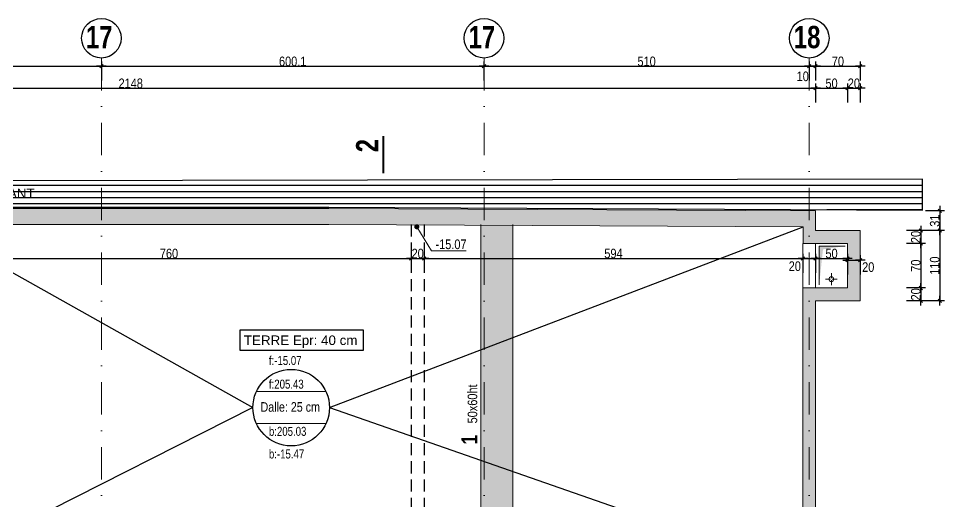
# Model space of a CAD drawing. Header units: centimetres. Extents: x 27441 to 36330, y -3271 to 929.
# Drawn here: x 34775 to 36227, y 102 to 859 of the extents above; entities that cross this region are included whole.
import ezdxf
from ezdxf.enums import TextEntityAlignment as Align

# ---------------------------------------------------------------- set-up
doc = ezdxf.new("R2010")
doc.units = ezdxf.units.CM
doc.header["$PDMODE"] = 1
doc.header["$PDSIZE"] = -2
doc.linetypes.add('CACHEX2', pattern=[19.05, 12.7, -6.35])
doc.linetypes.add('TIRETPTX2', pattern=[50.8, 25.4, -12.7, 0, -12.7])
for name, color, linetype in [('01_cote_gen', 4, 'Continuous'), ('01_linteaux', 2, 'Continuous'), ('01_poch_BN', 9, 'Continuous'), ('01_poch_murs', 253, 'Continuous'), ('01_texte', 230, 'Continuous'), ('AA_COTES', 2, 'Continuous')]:
    doc.layers.add(name, color=color, linetype=linetype)
for name, color, linetype, lineweight in [('01_murs_coup', 5, 'Continuous', 60), ('01_PIEUX', 5, 'Continuous', 60), ('01_tram_axes', 2, 'TIRETPTX2', 9)]:
    doc.layers.add(name, color=color, linetype=linetype, lineweight=lineweight)
doc.styles.add('ARIAL NA', font='ARIALN.TTF')
doc.styles.add('Arial Narrow', font='ARIALN.TTF')
doc.styles.add('Eurostile', font='')
doc.styles.add('impact', font='impact.ttf')
doc.styles.add('MATTE_TXT', font='arial.ttf')
doc.styles.add('STYLE2', font='ARIALN.TTF')
doc.styles.get('Eurostile').set_extended_font_data('Eurostile')
doc.dimstyles.new('JB50', dxfattribs={"dimscale": 0.1, "dimtxt": 150, "dimasz": 15, "dimexe": 0.1, "dimexo": 0.1, "dimgap": 0.09, "dimtad": 1, "dimdec": 1, "dimdsep": 46, "dimtxsty": 'STYLE2', "dimblk1": 'BOND_G', "dimblk2": 'BOND_D', "dimsah": 1, "dimcen": 1.5, "dimdle": 0.01, "dimse1": 1, "dimse2": 1, "dimclrd": 4, "dimclre": 2, "dimclrt": 6, "dimazin": 2, "dimtfac": 2.333333, "dimtdec": 1, "dimtix": 1, "dimtmove": 2, "dimatfit": 3, "dimldrblk": 'BOND_G', "dimfxl": 1, "dimtolj": 1, "dimtzin": 0, "dimarcsym": 0})

# ---------------------------------------------------------------- blocks, each defined once
blk = doc.blocks.new('BOND_G')
at = {"layer": 'AA_COTES', "color": 0}
for p, q in [((0, -5), (0, 15)), ((5, 0), (-5, 0)), ((1.77, 1.77), (-1.77, -1.77))]:
    blk.add_line(p, q, dxfattribs=at)
blk = doc.blocks.new('BOND_D')
at = {"layer": 'AA_COTES', "color": 0}
for p, q in [((5, 0), (-5, 0)), ((-1.77, -1.77), (1.77, 1.77)), ((0, 5), (0, -15))]:
    blk.add_line(p, q, dxfattribs=at)
blk = doc.blocks.new('*D968')
at = {"layer": '01_cote_gen', "color": 4, "lineweight": -2, "transparency": 16777216}
blk.add_line((34482.5, 784.3), (34903.4, 784.3), dxfattribs=at)
at = {"layer": 'Defpoints', "color": 0, "lineweight": 0, "transparency": 16777216}
for p in [(34904.9, 784.3), (34481, 776.8), (34904.9, 768.3)]:
    blk.add_point(p, dxfattribs=at)
at = {"layer": '01_cote_gen', "color": 4, "lineweight": -2, "transparency": 16777216, "xscale": 1.5, "yscale": 1.5, "zscale": 1.5, "rotation": 180}
blk.add_blockref('BOND_G', (34481, 784.3), dxfattribs=at)
at = {"layer": '01_cote_gen', "color": 4, "lineweight": -2, "transparency": 16777216, "xscale": 1.5, "yscale": 1.5, "zscale": 1.5}
blk.add_blockref('BOND_D', (34904.9, 784.3), dxfattribs=at)
at = {"layer": '01_cote_gen', "color": 6, "transparency": 16777216, "insert": (34692.9, 791.9), "char_height": 15, "attachment_point": 5, "style": 'STYLE2'}
blk.add_mtext('\\A1;423.9', dxfattribs=at)
blk = doc.blocks.new('*D969')
at = {"layer": '01_cote_gen', "color": 4, "lineweight": -2, "transparency": 16777216}
blk.add_line((34906.4, 784.3), (35503.4, 784.3), dxfattribs=at)
at = {"layer": 'Defpoints', "color": 0, "lineweight": 0, "transparency": 16777216}
for p in [(35504.9, 784.3), (34904.9, 686.7), (35504.9, 686.7)]:
    blk.add_point(p, dxfattribs=at)
at = {"layer": '01_cote_gen', "color": 4, "lineweight": -2, "transparency": 16777216, "xscale": 1.5, "yscale": 1.5, "zscale": 1.5, "rotation": 180}
blk.add_blockref('BOND_G', (34904.9, 784.3), dxfattribs=at)
at = {"layer": '01_cote_gen', "color": 4, "lineweight": -2, "transparency": 16777216, "xscale": 1.5, "yscale": 1.5, "zscale": 1.5}
blk.add_blockref('BOND_D', (35504.9, 784.3), dxfattribs=at)
at = {"layer": '01_cote_gen', "color": 6, "transparency": 16777216, "insert": (35204.9, 791.9), "char_height": 15, "attachment_point": 5, "style": 'STYLE2'}
blk.add_mtext('\\A1;600.1', dxfattribs=at)
blk = doc.blocks.new('*D970')
at = {"layer": '01_cote_gen', "color": 4, "lineweight": -2, "transparency": 16777216}
blk.add_line((35506.4, 784.3), (36013.4, 784.3), dxfattribs=at)
at = {"layer": 'Defpoints', "color": 0, "lineweight": 0, "transparency": 16777216}
for p in [(36014.9, 784.3), (35504.9, 674.8), (36014.9, 674.8)]:
    blk.add_point(p, dxfattribs=at)
at = {"layer": '01_cote_gen', "color": 4, "lineweight": -2, "transparency": 16777216, "xscale": 1.5, "yscale": 1.5, "zscale": 1.5, "rotation": 180}
blk.add_blockref('BOND_G', (35504.9, 784.3), dxfattribs=at)
at = {"layer": '01_cote_gen', "color": 4, "lineweight": -2, "transparency": 16777216, "xscale": 1.5, "yscale": 1.5, "zscale": 1.5}
blk.add_blockref('BOND_D', (36014.9, 784.3), dxfattribs=at)
at = {"layer": '01_cote_gen', "color": 6, "transparency": 16777216, "insert": (35759.9, 791.9), "char_height": 15, "attachment_point": 5, "style": 'STYLE2'}
blk.add_mtext('\\A1;510', dxfattribs=at)
blk = doc.blocks.new('*D977')
at = {"layer": '01_cote_gen', "color": 4, "lineweight": -2, "transparency": 16777216}
blk.add_line((33878.5, 749.9), (36023.4, 749.9), dxfattribs=at)
at = {"layer": 'Defpoints', "color": 0, "lineweight": 0, "transparency": 16777216}
for p in [(36024.9, 749.9), (33877, 560.8), (36024.9, 542.2)]:
    blk.add_point(p, dxfattribs=at)
at = {"layer": '01_cote_gen', "color": 4, "lineweight": -2, "transparency": 16777216, "xscale": 1.5, "yscale": 1.5, "zscale": 1.5, "rotation": 180}
blk.add_blockref('BOND_G', (33877, 749.9), dxfattribs=at)
at = {"layer": '01_cote_gen', "color": 4, "lineweight": -2, "transparency": 16777216, "xscale": 1.5, "yscale": 1.5, "zscale": 1.5}
blk.add_blockref('BOND_D', (36024.9, 749.9), dxfattribs=at)
at = {"layer": '01_cote_gen', "color": 6, "lineweight": 0, "transparency": 16777216, "insert": (34950.9, 757.5), "char_height": 15, "attachment_point": 5, "style": 'STYLE2'}
blk.add_mtext('\\A1;2148', dxfattribs=at)
blk = doc.blocks.new('*D996')
at = {"layer": '01_cote_gen', "color": 4, "lineweight": -2, "transparency": 16777216}
blk.add_line((34632.5, 482.9), (35389.4, 482.9), dxfattribs=at)
at = {"layer": 'Defpoints', "color": 0, "lineweight": 0, "transparency": 16777216}
for p in [(35390.9, 482.9), (34631, 437.4), (35390.9, 437.4)]:
    blk.add_point(p, dxfattribs=at)
at = {"layer": '01_cote_gen', "color": 4, "lineweight": -2, "transparency": 16777216, "xscale": 1.5, "yscale": 1.5, "zscale": 1.5, "rotation": 180}
blk.add_blockref('BOND_G', (34631, 482.9), dxfattribs=at)
at = {"layer": '01_cote_gen', "color": 4, "lineweight": -2, "transparency": 16777216, "xscale": 1.5, "yscale": 1.5, "zscale": 1.5}
blk.add_blockref('BOND_D', (35390.9, 482.9), dxfattribs=at)
at = {"layer": '01_cote_gen', "color": 6, "lineweight": 0, "transparency": 16777216, "insert": (35010.9, 490.6), "char_height": 15, "attachment_point": 5, "style": 'STYLE2'}
blk.add_mtext('\\A1;760', dxfattribs=at)
blk = doc.blocks.new('*D997')
at = {"layer": '01_cote_gen', "color": 4, "lineweight": -2, "transparency": 16777216}
blk.add_line((35392.4, 482.9), (35409.4, 482.9), dxfattribs=at)
at = {"layer": 'Defpoints', "color": 0, "lineweight": 0, "transparency": 16777216}
for p in [(35410.9, 482.9), (35390.9, 442.4), (35410.9, 442.4)]:
    blk.add_point(p, dxfattribs=at)
at = {"layer": '01_cote_gen', "color": 4, "lineweight": -2, "transparency": 16777216, "xscale": 1.5, "yscale": 1.5, "zscale": 1.5, "rotation": 180}
blk.add_blockref('BOND_G', (35390.9, 482.9), dxfattribs=at)
at = {"layer": '01_cote_gen', "color": 4, "lineweight": -2, "transparency": 16777216, "xscale": 1.5, "yscale": 1.5, "zscale": 1.5}
blk.add_blockref('BOND_D', (35410.9, 482.9), dxfattribs=at)
at = {"layer": '01_cote_gen', "color": 6, "lineweight": 0, "transparency": 16777216, "insert": (35400.9, 490.6), "char_height": 15, "attachment_point": 5, "style": 'STYLE2'}
blk.add_mtext('\\A1;20', dxfattribs=at)
blk = doc.blocks.new('*D998')
at = {"layer": '01_cote_gen', "color": 4, "lineweight": -2, "transparency": 16777216}
blk.add_line((35412.4, 482.9), (36003.5, 482.9), dxfattribs=at)
at = {"layer": 'Defpoints', "color": 0, "lineweight": 0, "transparency": 16777216}
for p in [(36005, 484), (36005, 482.9), (35410.9, 460.4)]:
    blk.add_point(p, dxfattribs=at)
at = {"layer": '01_cote_gen', "color": 4, "lineweight": -2, "transparency": 16777216, "xscale": 1.5, "yscale": 1.5, "zscale": 1.5, "rotation": 180}
blk.add_blockref('BOND_G', (35410.9, 482.9), dxfattribs=at)
at = {"layer": '01_cote_gen', "color": 4, "lineweight": -2, "transparency": 16777216, "xscale": 1.5, "yscale": 1.5, "zscale": 1.5}
blk.add_blockref('BOND_D', (36005, 482.9), dxfattribs=at)
at = {"layer": '01_cote_gen', "color": 6, "lineweight": 0, "transparency": 16777216, "insert": (35707.9, 490.6), "char_height": 15, "attachment_point": 5, "style": 'STYLE2'}
blk.add_mtext('\\A1;594', dxfattribs=at)
blk = doc.blocks.new('*D999')
at = {"layer": '01_cote_gen', "color": 4, "lineweight": -2, "transparency": 16777216}
blk.add_line((36006.5, 482.9), (36023.4, 482.9), dxfattribs=at)
at = {"layer": 'Defpoints', "color": 0, "lineweight": 0, "transparency": 16777216}
for p in [(36024.9, 482.9), (36005, 471.6), (36024.9, 471.6)]:
    blk.add_point(p, dxfattribs=at)
at = {"layer": '01_cote_gen', "color": 4, "lineweight": -2, "transparency": 16777216, "xscale": 1.5, "yscale": 1.5, "zscale": 1.5, "rotation": 180}
blk.add_blockref('BOND_G', (36005, 482.9), dxfattribs=at)
at = {"layer": '01_cote_gen', "color": 4, "lineweight": -2, "transparency": 16777216, "xscale": 1.5, "yscale": 1.5, "zscale": 1.5}
blk.add_blockref('BOND_D', (36024.9, 482.9), dxfattribs=at)
at = {"layer": '01_cote_gen', "color": 6, "lineweight": 0, "transparency": 16777216, "insert": (35992.3, 470.8), "char_height": 15, "attachment_point": 5, "style": 'STYLE2'}
blk.add_mtext('\\A1;20', dxfattribs=at)
blk = doc.blocks.new('*D1000')
at = {"layer": '01_cote_gen', "color": 4, "lineweight": -2, "transparency": 16777216}
blk.add_line((36026.4, 482.9), (36073.4, 482.9), dxfattribs=at)
at = {"layer": 'Defpoints', "color": 0, "lineweight": 0, "transparency": 16777216}
for p in [(36074.9, 482.9), (36024.9, 475.4), (36074.9, 475.4)]:
    blk.add_point(p, dxfattribs=at)
at = {"layer": '01_cote_gen', "color": 4, "lineweight": -2, "transparency": 16777216, "xscale": 1.5, "yscale": 1.5, "zscale": 1.5, "rotation": 180}
blk.add_blockref('BOND_G', (36024.9, 482.9), dxfattribs=at)
at = {"layer": '01_cote_gen', "color": 4, "lineweight": -2, "transparency": 16777216, "xscale": 1.5, "yscale": 1.5, "zscale": 1.5}
blk.add_blockref('BOND_D', (36074.9, 482.9), dxfattribs=at)
at = {"layer": '01_cote_gen', "color": 6, "lineweight": 0, "transparency": 16777216, "insert": (36049.9, 490.6), "char_height": 15, "attachment_point": 5, "style": 'STYLE2'}
blk.add_mtext('\\A1;50', dxfattribs=at)
blk = doc.blocks.new('*D1001')
at = {"layer": '01_cote_gen', "color": 4, "lineweight": -2, "transparency": 16777216}
blk.add_line((36076.4, 480.4), (36093.4, 480.4), dxfattribs=at)
at = {"layer": 'Defpoints', "color": 0, "lineweight": 0, "transparency": 16777216}
for p in [(36094.9, 480.4), (36074.9, 471.6), (36094.9, 471.1)]:
    blk.add_point(p, dxfattribs=at)
at = {"layer": '01_cote_gen', "color": 4, "lineweight": -2, "transparency": 16777216, "xscale": 1.5, "yscale": 1.5, "zscale": 1.5, "rotation": 180}
blk.add_blockref('BOND_G', (36074.9, 480.4), dxfattribs=at)
at = {"layer": '01_cote_gen', "color": 4, "lineweight": -2, "transparency": 16777216, "xscale": 1.5, "yscale": 1.5, "zscale": 1.5}
blk.add_blockref('BOND_D', (36094.9, 480.4), dxfattribs=at)
at = {"layer": '01_cote_gen', "color": 6, "lineweight": 0, "transparency": 16777216, "insert": (36107.4, 469.3), "char_height": 15, "attachment_point": 5, "style": 'STYLE2'}
blk.add_mtext('\\A1;20', dxfattribs=at)
blk = doc.blocks.new('*D890')
at = {"layer": '01_cote_gen', "color": 4, "lineweight": -2, "transparency": 16777216}
blk.add_line((36016.4, 784.3), (36023.4, 784.3), dxfattribs=at)
at = {"layer": 'Defpoints', "color": 0, "lineweight": 0, "transparency": 16777216}
for p in [(36024.9, 784.3), (36014.9, 761.8), (36024.9, 757.4)]:
    blk.add_point(p, dxfattribs=at)
at = {"layer": '01_cote_gen', "color": 4, "lineweight": -2, "transparency": 16777216, "xscale": 1.5, "yscale": 1.5, "zscale": 1.5, "rotation": 180}
blk.add_blockref('BOND_G', (36014.9, 784.3), dxfattribs=at)
at = {"layer": '01_cote_gen', "color": 4, "lineweight": -2, "transparency": 16777216, "xscale": 1.5, "yscale": 1.5, "zscale": 1.5}
blk.add_blockref('BOND_D', (36024.9, 784.3), dxfattribs=at)
at = {"layer": '01_cote_gen', "color": 6, "lineweight": 0, "transparency": 16777216, "insert": (36004.7, 768.5), "char_height": 15, "attachment_point": 5, "style": 'STYLE2'}
blk.add_mtext('\\A1;10', dxfattribs=at)
blk = doc.blocks.new('*D1198')
at = {"layer": '01_cote_gen', "color": 4, "lineweight": -2, "transparency": 16777216}
blk.add_line((36026.4, 784.3), (36093.4, 784.3), dxfattribs=at)
at = {"layer": 'Defpoints', "color": 0, "lineweight": 0, "transparency": 16777216}
for p in [(36094.9, 784.3), (36024.9, 776.8), (36094.9, 525.6)]:
    blk.add_point(p, dxfattribs=at)
at = {"layer": '01_cote_gen', "color": 4, "lineweight": -2, "transparency": 16777216, "xscale": 1.5, "yscale": 1.5, "zscale": 1.5, "rotation": 180}
blk.add_blockref('BOND_G', (36024.9, 784.3), dxfattribs=at)
at = {"layer": '01_cote_gen', "color": 4, "lineweight": -2, "transparency": 16777216, "xscale": 1.5, "yscale": 1.5, "zscale": 1.5}
blk.add_blockref('BOND_D', (36094.9, 784.3), dxfattribs=at)
at = {"layer": '01_cote_gen', "color": 6, "lineweight": 0, "transparency": 16777216, "insert": (36059.9, 791.9), "char_height": 15, "attachment_point": 5, "style": 'STYLE2'}
blk.add_mtext('\\A1;70', dxfattribs=at)
blk = doc.blocks.new('*D1199')
at = {"layer": '01_cote_gen', "color": 4, "lineweight": -2, "transparency": 16777216}
blk.add_line((36026.4, 749.9), (36073.4, 749.9), dxfattribs=at)
at = {"layer": 'Defpoints', "color": 0, "lineweight": 0, "transparency": 16777216}
for p in [(36074.9, 749.9), (36024.9, 735.8), (36074.9, 506.6)]:
    blk.add_point(p, dxfattribs=at)
at = {"layer": '01_cote_gen', "color": 4, "lineweight": -2, "transparency": 16777216, "xscale": 1.5, "yscale": 1.5, "zscale": 1.5, "rotation": 180}
blk.add_blockref('BOND_G', (36024.9, 749.9), dxfattribs=at)
at = {"layer": '01_cote_gen', "color": 4, "lineweight": -2, "transparency": 16777216, "xscale": 1.5, "yscale": 1.5, "zscale": 1.5}
blk.add_blockref('BOND_D', (36074.9, 749.9), dxfattribs=at)
at = {"layer": '01_cote_gen', "color": 6, "lineweight": 0, "transparency": 16777216, "insert": (36049.9, 757.5), "char_height": 15, "attachment_point": 5, "style": 'STYLE2'}
blk.add_mtext('\\A1;50', dxfattribs=at)
blk = doc.blocks.new('*D891')
at = {"layer": '01_cote_gen', "color": 4, "lineweight": -2, "transparency": 16777216}
blk.add_line((36076.4, 749.9), (36093.4, 749.9), dxfattribs=at)
at = {"layer": 'Defpoints', "color": 0, "lineweight": 0, "transparency": 16777216}
for p in [(36094.9, 761.8), (36074.9, 745.6), (36094.9, 749.9)]:
    blk.add_point(p, dxfattribs=at)
at = {"layer": '01_cote_gen', "color": 4, "lineweight": -2, "transparency": 16777216, "xscale": 1.5, "yscale": 1.5, "zscale": 1.5, "rotation": 180}
blk.add_blockref('BOND_G', (36074.9, 749.9), dxfattribs=at)
at = {"layer": '01_cote_gen', "color": 4, "lineweight": -2, "transparency": 16777216, "xscale": 1.5, "yscale": 1.5, "zscale": 1.5}
blk.add_blockref('BOND_D', (36094.9, 749.9), dxfattribs=at)
at = {"layer": '01_cote_gen', "color": 6, "lineweight": 0, "transparency": 16777216, "insert": (36084.9, 757.5), "char_height": 15, "attachment_point": 5, "style": 'STYLE2'}
blk.add_mtext('\\A1;20', dxfattribs=at)
blk = doc.blocks.new('*D1200')
at = {"layer": '01_cote_gen', "color": 4, "lineweight": -2, "transparency": 16777216}
blk.add_line((36219.5, 556.2), (36219.5, 528.2), dxfattribs=at)
at = {"layer": 'Defpoints', "color": 0, "lineweight": 0, "transparency": 16777216}
for p in [(36024.9, 557.7), (36070.2, 526.7), (36219.5, 526.7)]:
    blk.add_point(p, dxfattribs=at)
at = {"layer": '01_cote_gen', "color": 4, "lineweight": -2, "transparency": 16777216, "xscale": 1.5, "yscale": 1.5, "zscale": 1.5}
for name, p, rotation in [('BOND_G', (36219.5, 557.7), 90), ('BOND_D', (36219.5, 526.7), 270)]:
    blk.add_blockref(name, p, dxfattribs=dict(at, rotation=rotation))
at = {"layer": '01_cote_gen', "color": 6, "lineweight": 0, "transparency": 16777216, "insert": (36211.8, 542.2), "char_height": 15, "attachment_point": 5, "rotation": 90, "style": 'STYLE2'}
blk.add_mtext('\\A1;31', dxfattribs=at)
blk = doc.blocks.new('*D1201')
at = {"layer": '01_cote_gen', "color": 4, "lineweight": -2, "transparency": 16777216}
blk.add_line((36219.5, 525.2), (36219.5, 418.1), dxfattribs=at)
at = {"layer": 'Defpoints', "color": 0, "lineweight": 0, "transparency": 16777216}
for p in [(36197, 526.7), (36094.9, 416.6), (36219.5, 416.6)]:
    blk.add_point(p, dxfattribs=at)
at = {"layer": '01_cote_gen', "color": 4, "lineweight": -2, "transparency": 16777216, "xscale": 1.5, "yscale": 1.5, "zscale": 1.5}
for name, p, rotation in [('BOND_G', (36219.5, 526.7), 90), ('BOND_D', (36219.5, 416.6), 270)]:
    blk.add_blockref(name, p, dxfattribs=dict(at, rotation=rotation))
at = {"layer": '01_cote_gen', "color": 6, "lineweight": 0, "transparency": 16777216, "insert": (36211.8, 471.6), "char_height": 15, "attachment_point": 5, "rotation": 90, "style": 'STYLE2'}
blk.add_mtext('\\A1;110', dxfattribs=at)
blk = doc.blocks.new('*D1202')
at = {"layer": '01_cote_gen', "color": 4, "lineweight": -2, "transparency": 16777216}
blk.add_line((36189.7, 525.2), (36189.7, 508.1), dxfattribs=at)
at = {"layer": 'Defpoints', "color": 0, "lineweight": 0, "transparency": 16777216}
for p in [(36071.3, 526.7), (36071.3, 506.6), (36189.7, 506.6)]:
    blk.add_point(p, dxfattribs=at)
at = {"layer": '01_cote_gen', "color": 4, "lineweight": -2, "transparency": 16777216, "xscale": 1.5, "yscale": 1.5, "zscale": 1.5}
for name, p, rotation in [('BOND_G', (36189.7, 526.7), 90), ('BOND_D', (36189.7, 506.6), 270)]:
    blk.add_blockref(name, p, dxfattribs=dict(at, rotation=rotation))
at = {"layer": '01_cote_gen', "color": 6, "lineweight": 0, "transparency": 16777216, "insert": (36182.1, 516.6), "char_height": 15, "attachment_point": 5, "rotation": 90, "style": 'STYLE2'}
blk.add_mtext('\\A1;20', dxfattribs=at)
blk = doc.blocks.new('*D1203')
at = {"layer": '01_cote_gen', "color": 4, "lineweight": -2, "transparency": 16777216}
blk.add_line((36189.7, 505.1), (36189.7, 438.1), dxfattribs=at)
at = {"layer": 'Defpoints', "color": 0, "lineweight": 0, "transparency": 16777216}
for p in [(36074.9, 506.6), (36074.9, 436.6), (36189.7, 436.6)]:
    blk.add_point(p, dxfattribs=at)
at = {"layer": '01_cote_gen', "color": 4, "lineweight": -2, "transparency": 16777216, "xscale": 1.5, "yscale": 1.5, "zscale": 1.5}
for name, p, rotation in [('BOND_G', (36189.7, 506.6), 90), ('BOND_D', (36189.7, 436.6), 270)]:
    blk.add_blockref(name, p, dxfattribs=dict(at, rotation=rotation))
at = {"layer": '01_cote_gen', "color": 6, "lineweight": 0, "transparency": 16777216, "insert": (36182.1, 471.6), "char_height": 15, "attachment_point": 5, "rotation": 90, "style": 'STYLE2'}
blk.add_mtext('\\A1;70', dxfattribs=at)
blk = doc.blocks.new('*D1204')
at = {"layer": '01_cote_gen', "color": 4, "lineweight": -2, "transparency": 16777216}
blk.add_line((36189.7, 435.1), (36189.7, 418.1), dxfattribs=at)
at = {"layer": 'Defpoints', "color": 0, "lineweight": 0, "transparency": 16777216}
for p in [(36074.9, 436.6), (36074.9, 416.6), (36189.7, 416.6)]:
    blk.add_point(p, dxfattribs=at)
at = {"layer": '01_cote_gen', "color": 4, "lineweight": -2, "transparency": 16777216, "xscale": 1.5, "yscale": 1.5, "zscale": 1.5}
for name, p, rotation in [('BOND_G', (36189.7, 436.6), 90), ('BOND_D', (36189.7, 416.6), 270)]:
    blk.add_blockref(name, p, dxfattribs=dict(at, rotation=rotation))
at = {"layer": '01_cote_gen', "color": 6, "lineweight": 0, "transparency": 16777216, "insert": (36182.1, 426.6), "char_height": 15, "attachment_point": 5, "rotation": 90, "style": 'STYLE2'}
blk.add_mtext('\\A1;20', dxfattribs=at)

msp = doc.modelspace()

# ---------------------------------------------------------------- hatches: boundary and pattern name
at = {"layer": '01_poch_BN', "lineweight": 0}
h = msp.add_hatch(color=256, dxfattribs=at)
h.dxf.hatch_style = 1
h.paths.add_polyline_path([(35499.93, -29.36), (35499.93, -9.36), (34784.97, -9.36), (34784.97, -89.36), (35499.93, -89.36)])
h.paths.add_polyline_path([(35549.93, 534.92), (35499.93, 535.16), (35499.93, -9.36), (35549.93, -9.36)])
at = {"layer": '01_poch_murs'}
h = msp.add_hatch(dxfattribs=at)
h.set_pattern_fill('ANSI31', color=256, scale=3, angle=135)
h.set_pattern_definition([(180, (15071.318, -278.629), (-2e-15, -9.525), [])])
h.paths.add_polyline_path([(30264.37, 605.13), (29685.37, 602.63), (29685.37, 560.9), (30058.42, 563.53), (30264.37, 563.95)])
h.paths.add_polyline_path([(30282.37, 605.21), (30264.37, 605.13), (30264.37, 563.95), (30282.37, 563.99)])
h.paths.add_polyline_path([(30861.37, 606.34), (30634.42, 606.73), (30282.37, 605.21), (30282.37, 563.99), (30566.42, 564.57), (30861.37, 564.57)])
h.paths.add_polyline_path([(31140.97, 605.87), (30861.37, 606.34), (30861.37, 564.57), (31140.97, 564.57)])
h.paths.add_polyline_path([(31686.97, 604.95), (31140.97, 605.87), (31140.97, 564.57), (31401.59, 564.57), (31686.97, 563.63)])
h.paths.add_polyline_path([(32220.97, 604.04), (31686.97, 604.95), (31686.97, 563.63), (32220.97, 561.87)])
h.paths.add_polyline_path([(32500.97, 603.57), (32220.97, 604.04), (32220.97, 561.87), (32239.32, 561.81), (32500.97, 562.01)])
h.paths.add_polyline_path([(33116.27, 602.53), (32500.97, 603.57), (32500.97, 562.01), (33116.27, 562.46)])
h.paths.add_polyline_path([(33263.97, 602.28), (33116.27, 602.53), (33116.27, 562.46), (33263.97, 562.57)])
h.paths.add_polyline_path([(33866.97, 602.71), (33478.03, 601.92), (33263.97, 602.28), (33263.97, 562.57), (33315.62, 562.61), (33866.97, 562.8)])
h.paths.add_polyline_path([(34480.97, 603.97), (33884.97, 602.75), (33884.97, 562.81), (34480.97, 563.02)])
h.paths.add_polyline_path([(33884.97, 602.75), (33866.97, 602.71), (33866.97, 562.8), (33884.97, 562.81)])
h.paths.add_polyline_path([(34530.97, 604.07), (34480.97, 603.97), (34480.97, 563.02), (34530.97, 563.04)])
h.paths.add_polyline_path([(34904.97, 604.69), (34833.92, 604.69), (34530.97, 604.07), (34530.97, 563.04), (34904.97, 563.17)])
h.paths.add_polyline_path([(35504.93, 604.36), (35252.42, 604.69), (34904.97, 604.69), (34904.97, 563.17), (35261.51, 563.3), (35504.93, 562.14)])
h.paths.add_polyline_path([(36014.93, 603.69), (35504.93, 604.36), (35504.93, 562.14), (36014.93, 559.71)])
h.paths.add_polyline_path([(36192.56, 603.46), (36014.93, 603.69), (36014.93, 559.71), (36192.43, 558.86)])
h.paths.add_polyline_path([(31929.23, 573.16), (32092.99, 573.16), (32092.99, 596.43), (31929.23, 596.43)], flags=24)
h.paths.add_polyline_path([(34640.44, 573.16), (34804.2, 573.16), (34804.2, 596.43), (34640.44, 596.43)], flags=24)
h = msp.add_hatch(dxfattribs=at)
h.set_pattern_fill('ANSI31', color=256, scale=3, angle=135)
h.set_pattern_definition([(180, (15071.318, -278.629), (-2e-15, -9.525), [])])
h.paths.add_polyline_path([(30264.37, 605.13), (29685.37, 602.63), (29685.37, 560.9), (30058.42, 563.53), (30264.37, 563.95)])
h.paths.add_polyline_path([(30282.37, 605.21), (30264.37, 605.13), (30264.37, 563.95), (30282.37, 563.99)])
h.paths.add_polyline_path([(30861.37, 606.34), (30634.42, 606.73), (30282.37, 605.21), (30282.37, 563.99), (30566.42, 564.57), (30861.37, 564.57)])
h.paths.add_polyline_path([(31140.97, 605.87), (30861.37, 606.34), (30861.37, 564.57), (31140.97, 564.57)])
h.paths.add_polyline_path([(31686.97, 604.95), (31140.97, 605.87), (31140.97, 564.57), (31401.59, 564.57), (31686.97, 563.63)])
h.paths.add_polyline_path([(32220.97, 604.04), (31686.97, 604.95), (31686.97, 563.63), (32220.97, 561.87)])
h.paths.add_polyline_path([(32500.97, 603.57), (32220.97, 604.04), (32220.97, 561.87), (32239.32, 561.81), (32500.97, 562.01)])
h.paths.add_polyline_path([(33116.27, 602.53), (32500.97, 603.57), (32500.97, 562.01), (33116.27, 562.46)])
h.paths.add_polyline_path([(33263.97, 602.28), (33116.27, 602.53), (33116.27, 562.46), (33263.97, 562.57)])
h.paths.add_polyline_path([(33866.97, 602.71), (33478.03, 601.92), (33263.97, 602.28), (33263.97, 562.57), (33315.62, 562.61), (33866.97, 562.8)])
h.paths.add_polyline_path([(34480.97, 603.97), (33884.97, 602.75), (33884.97, 562.81), (34480.97, 563.02)])
h.paths.add_polyline_path([(33884.97, 602.75), (33866.97, 602.71), (33866.97, 562.8), (33884.97, 562.81)])
h.paths.add_polyline_path([(34530.97, 604.07), (34480.97, 603.97), (34480.97, 563.02), (34530.97, 563.04)])
h.paths.add_polyline_path([(34904.97, 604.69), (34833.92, 604.69), (34530.97, 604.07), (34530.97, 563.04), (34904.97, 563.17)])
h.paths.add_polyline_path([(35504.93, 604.36), (35252.42, 604.69), (34904.97, 604.69), (34904.97, 563.17), (35261.51, 563.3), (35504.93, 562.14)])
h.paths.add_polyline_path([(36014.93, 603.69), (35504.93, 604.36), (35504.93, 562.14), (36014.93, 559.71)])
h.paths.add_polyline_path([(36192.56, 603.46), (36014.93, 603.69), (36014.93, 559.71), (36192.43, 558.86)])
h.paths.add_polyline_path([(31929.23, 573.16), (32092.99, 573.16), (32092.99, 596.43), (31929.23, 596.43)], flags=24)
h.paths.add_polyline_path([(34640.44, 573.16), (34804.2, 573.16), (34804.2, 596.43), (34640.44, 596.43)], flags=24)
at = {"layer": '01_poch_murs', "lineweight": 0}
h = msp.add_hatch(color=256, dxfattribs=at)
h.dxf.hatch_style = 1
h.paths.add_polyline_path([(36024.93, 557.66), (35261.5, 561.3), (33876.96, 560.81), (33876.97, 535.81), (35261.45, 536.3), (36005.39, 532.75), (36005.26, 506.64), (36074.93, 506.64), (36074.93, 436.64), (36004.93, 436.64), (36004.93, -9.36), (35499.93, -9.36), (35499.93, -29.36), (36004.93, -29.36), (36004.93, -229.36), (35579.93, -229.36), (35579.93, -249.36), (36004.93, -249.36), (36004.93, -509.36), (35579.93, -509.36), (35579.93, -529.36), (36004.93, -529.36), (36004.93, -1107.36), (35579.93, -1107.36), (35579.93, -1127.36), (36004.93, -1127.36), (36004.93, -1653.36), (35579.86, -1653.36), (35579.86, -1671.36), (35616.93, -1671.36), (35616.93, -1671.36), (35698.93, -1671.36), (36004.93, -1671.36), (36004.93, -2197.36), (35579.93, -2197.36), (35579.93, -2217.36), (36004.93, -2217.36), (36004.93, -2504.36), (36074.93, -2504.36), (36074.93, -2574.36), (35579.93, -2574.36), (35579.93, -2594.36), (36095.13, -2594.36), (36095.13, -2484.36), (36024.93, -2484.36), (36024.93, 416.64), (36094.93, 416.64), (36094.93, 526.66), (36024.93, 526.66)])

# ---------------------------------------------------------------- linework, layer by layer
at = {"layer": '01_linteaux'}
for p, q in [((36192.57, 607.46), (33478.03, 601.92)), ((36192.42, 558.62), (36192.57, 607.46)), ((33315.62, 562.61), (35261.51, 563.3)), ((35261.51, 563.3), (36192.43, 558.86)), ((36192.43, 558.86), (36192.42, 558.62))]:
    msp.add_line(p, q, dxfattribs=at)
at = {"layer": '01_linteaux', "linetype": 'CACHEX2', "ltscale": 1.5}
for p, q in [((35390.92, 536.34), (35390.92, -9.36)), ((35410.92, 536.35), (35410.92, -9.36))]:
    msp.add_line(p, q, dxfattribs=at)
at = {"layer": '01_linteaux', "lineweight": 0}
for p, q in [((35499.93, -9.36), (35499.93, 536.38)), ((35549.93, -9.36), (35549.93, 536.4)), ((36004.96, 506.64), (36004.96, 436.64)), ((36024.93, 506.64), (36024.93, 436.64)), ((36030.57, 441.78), (36030.57, 502.25)), ((36030.57, 502.25), (36071.02, 502.25))]:
    msp.add_line(p, q, dxfattribs=at)
for points in [[(36030.57, 441.78), (36030.57, 502.25), (36036.44, 497.27)], [(36030.57, 502.25), (36071.02, 502.25), (36036.44, 497.27)]]:
    msp.add_solid(points, dxfattribs=at)
at = {"layer": '01_murs_coup', "lineweight": 5}
for p, q in [((36024.93, 526.66), (36094.93, 526.66)), ((36094.93, 526.66), (36094.93, 416.64)), ((36005.26, 506.64), (36074.93, 506.64)), ((36074.93, 506.64), (36074.93, 436.64)), ((36004.93, 436.64), (36004.93, -9.36)), ((36074.93, 436.64), (36004.93, 436.64)), ((36094.93, 416.64), (36024.93, 416.64)), ((36004.93, 250.64), (36004.93, 255.64))]:
    msp.add_line(p, q, dxfattribs=at)
at = {"layer": '01_murs_coup', "lineweight": 18}
for p, q in [((36094.93, 525.64), (36094.93, 416.64)), ((36074.93, 506.64), (36074.93, 436.64)), ((36048.01, 450.45), (36040.19, 450.45)), ((36049.57, 452.01), (36049.57, 459.82)), ((36051.13, 450.45), (36058.94, 450.45)), ((36074.93, 436.64), (36024.93, 436.64)), ((36049.57, 448.89), (36049.57, 441.07)), ((36024.93, 416.64), (36024.93, -2484.36)), ((36094.93, 416.64), (36024.93, 416.64))]:
    msp.add_line(p, q, dxfattribs=at)
at = {"layer": '01_murs_coup', "linetype": 'Continuous', "lineweight": 5}
for p, q in [((35148.05, 274.07), (35257.07, 274.07)), ((35148.05, 223.92), (35257.07, 223.92))]:
    msp.add_line(p, q, dxfattribs=at)
at = {"layer": '01_murs_coup', "lineweight": 18}
msp.add_circle((36049.57, 450.45), 3.91, dxfattribs=at)
at = {"layer": '01_PIEUX', "linetype": 'Continuous', "lineweight": 5}
for p, q in [((33876.96, 560.81), (35261.51, 561.3)), ((35261.5, 561.3), (36024.93, 557.66)), ((36024.93, 526.66), (36024.93, 557.66)), ((33876.97, 535.81), (35261.45, 536.3)), ((35261.45, 536.3), (36005.39, 532.75)), ((36005.26, 506.64), (36005.39, 532.75))]:
    msp.add_line(p, q, dxfattribs=at)
at = {"layer": '01_texte'}
for p, q in [((34631.35, 536.07), (35142.56, 248.99)), ((35262.56, 248.99), (36005.39, 532.75)), ((35142.56, 248.99), (34631.35, -9.36)), ((35262.56, 248.99), (36004.93, -9.36))]:
    msp.add_line(p, q, dxfattribs=at)
at = {"layer": '01_texte', "lineweight": 0}
for p, q in [((35399.47, 532.64), (35422.66, 495.04)), ((35422.66, 495.04), (35476.98, 495.04))]:
    msp.add_line(p, q, dxfattribs=at)
at = {"layer": '01_texte', "const_width": 3}
msp.add_lwpolyline([(35346.94, 674.97), (35346.94, 616.47)], dxfattribs=at)
at = {"layer": '01_texte', "lineweight": 0, "const_width": 4}
msp.add_lwpolyline([(35397.47, 532.64, 1), (35401.47, 532.64, 1)], format="xyb", close=True, dxfattribs=at)
at = {"layer": '01_texte'}
msp.add_lwpolyline([(35122.37, 370.76), (35315.16, 370.76), (35315.16, 338.46), (35122.37, 338.46)], close=True, dxfattribs=at)
for centre, radius in [((34904.87, 828.27), 30.98), ((35504.93, 828.27), 30.98), ((36014.93, 828.27), 30.98), ((35202.56, 248.99), 60)]:
    msp.add_circle(centre, radius, dxfattribs=at)
at = {"layer": '01_tram_axes', "ltscale": 2}
for p, q in [((34904.87, 797.29), (34904.87, -2786.83)), ((35504.93, 797.29), (35504.93, -2786.83)), ((36014.93, 797.29), (36014.93, -2786.83))]:
    msp.add_line(p, q, dxfattribs=at)

# ---------------------------------------------------------------- texts
at = {"layer": '01_texte', "style": 'impact'}
for s, p in [('17', (34901.53, 830.15)), ('17', (35501.59, 830.15)), ('18', (36011.59, 830.15))]:
    msp.add_text(s, height=35, dxfattribs=at).set_placement(p, align=Align.MIDDLE_CENTER)
msp.add_text('2', height=35, rotation=90, dxfattribs=at).set_placement((35349.79, 659.89), align=Align.BOTTOM_CENTER)
at = {"layer": '01_texte', "style": 'MATTE_TXT'}
for s, p in [('MUR EXISTANT', (34644.32, 577.3)), ('TERRE Epr: 40 cm', (35128.34, 347.16))]:
    msp.add_text(s, height=15, dxfattribs=at).set_placement(p)
at = {"layer": '01_texte'}
for s, rotation, style, p in [('-15.07', 0, 'Arial Narrow', (35428.82, 497.66)), ('50x60ht', 90, 'ARIAL NA', (35494.26, 224.23))]:
    msp.add_text(s, height=15, rotation=rotation, dxfattribs=dict(at, style=style)).set_placement(p)
at = {"layer": '01_texte', "style": 'Eurostile', "width": 0.8}
for s, p in [('f:-15.07', (35167.65, 315.8)), ('f:205.43', (35167.65, 278.77)), ('b:205.03', (35167.65, 204.7)), ('b:-15.47', (35167.65, 169.21))]:
    msp.add_text(s, height=14.097, rotation=0, dxfattribs=at).set_placement(p)
at = {"layer": '01_texte', "style": 'MATTE_TXT', "width": 0.8}
msp.add_text('Dalle: 25 cm', height=15, dxfattribs=at).set_placement((35201.07, 238.05), align=Align.BOTTOM_CENTER)
at = {"layer": '01_texte', "style": 'impact'}
msp.add_text('1', height=25, rotation=90, dxfattribs=at).set_placement((35502.02, 206.28), align=Align.BOTTOM_RIGHT)

# ---------------------------------------------------------------- dimensions: what is measured, and where the dimension line sits
at = {"layer": '01_cote_gen'}
for base, p1, p2, picture, middle in [((34904.87, 784.28), (34480.97, 776.78), (34904.87, 768.28), '*D968', (34692.92, 791.94)), ((35504.93, 784.28), (34904.87, 686.69), (35504.93, 686.69), '*D969', (35204.9, 791.94)), ((36014.93, 784.28), (35504.93, 674.8), (36014.93, 674.8), '*D970', (35759.93, 791.94))]:
    dim = msp.add_linear_dim(base=base, p1=p1, p2=p2, dimstyle='JB50', dxfattribs=at)
    dim.commit()
    dim.dimension.update_dxf_attribs({"geometry": picture, "text_midpoint": middle})
at = {"layer": '01_cote_gen', "lineweight": 0}
for base, p1, p2, picture, middle in [((36094.93, 784.28), (36024.93, 776.78), (36094.93, 525.64), '*D1198', (36059.93, 791.94)), ((36024.93, 749.87), (33876.96, 560.81), (36024.93, 542.16), '*D977', (34950.94, 757.53)), ((36074.93, 749.87), (36024.93, 735.77), (36074.93, 506.64), '*D1199', (36049.93, 757.53)), ((36094.93, 749.87), (36074.93, 745.64), (36094.93, 761.78), '*D891', (36084.93, 757.53)), ((35390.92, 482.91), (34630.95, 437.4), (35390.92, 437.4), '*D996', (35010.94, 490.58)), ((35410.92, 482.91), (35390.92, 442.44), (35410.92, 442.44), '*D997', (35400.92, 490.58)), ((36004.96, 482.91), (35410.92, 460.41), (36004.96, 483.95), '*D998', (35707.94, 490.58)), ((36074.93, 482.91), (36024.93, 475.41), (36074.93, 475.41), '*D1000', (36049.93, 490.58))]:
    dim = msp.add_linear_dim(base=base, p1=p1, p2=p2, dimstyle='JB50', dxfattribs=at)
    dim.commit()
    dim.dimension.update_dxf_attribs({"geometry": picture, "text_midpoint": middle})
for base, p1, p2, picture, middle in [((36024.93, 784.28), (36014.93, 761.78), (36024.93, 757.37), '*D890', (36004.73, 768.52)), ((36024.93, 482.91), (36004.96, 471.64), (36024.93, 471.64), '*D999', (35992.32, 470.82)), ((36094.93, 480.41), (36074.93, 471.64), (36094.93, 471.14), '*D1001', (36107.35, 469.34))]:
    dim = msp.add_linear_dim(base=base, p1=p1, p2=p2, dimstyle='JB50', dxfattribs=at)
    dim.commit()
    dim.dimension.update_dxf_attribs({"geometry": picture, "text_midpoint": middle, "dimtype": 160})
for base, p1, p2, picture, middle in [((36219.49, 526.66), (36024.93, 557.66), (36070.19, 526.66), '*D1200', (36211.83, 542.16)), ((36189.75, 506.64), (36071.34, 526.66), (36071.34, 506.64), '*D1202', (36182.08, 516.65)), ((36219.49, 416.64), (36196.99, 526.66), (36094.93, 416.64), '*D1201', (36211.83, 471.65)), ((36189.75, 436.64), (36074.93, 506.64), (36074.93, 436.64), '*D1203', (36182.08, 471.64)), ((36189.75, 416.64), (36074.93, 436.64), (36074.93, 416.64), '*D1204', (36182.08, 426.64))]:
    dim = msp.add_linear_dim(base=base, p1=p1, p2=p2, angle=90, dimstyle='JB50', dxfattribs=at)
    dim.commit()
    dim.dimension.update_dxf_attribs({"geometry": picture, "text_midpoint": middle})

doc.saveas('drawing.dxf')
